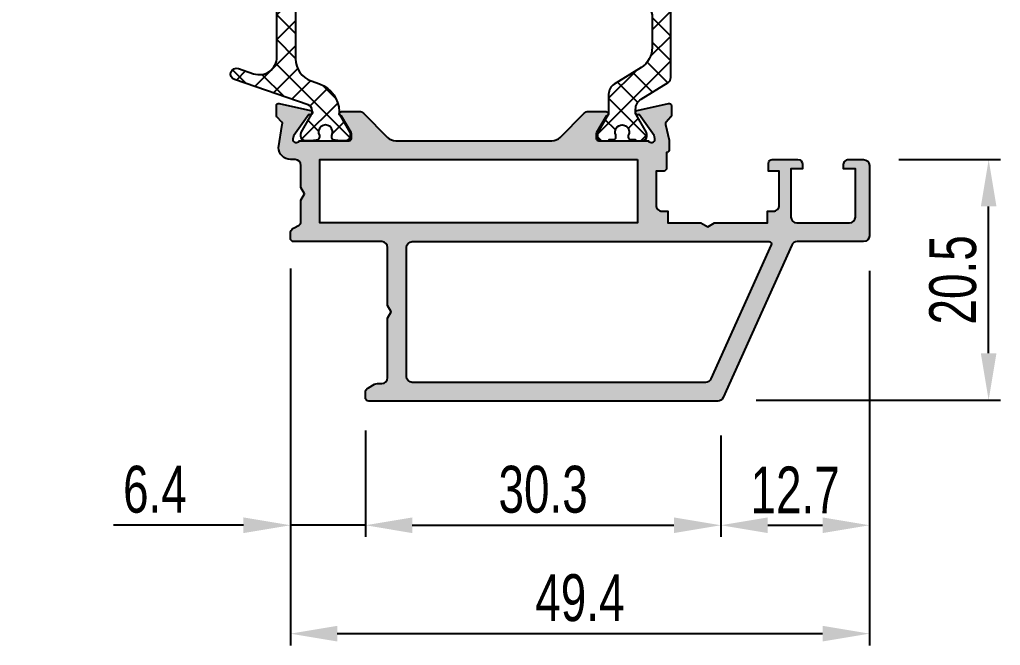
# Model space of a CAD drawing. Header units: millimetres. Extents: x -158 to 6343, y 4572 to 7765.
# Drawn here: x 3821.3 to 3904.9, y 5375.8 to 5429.1 of the extents above; entities that cross this region are included whole.
import ezdxf

# ---------------------------------------------------------------- set-up
doc = ezdxf.new("R2010")
doc.units = ezdxf.units.MM
doc.header["$LTSCALE"] = 0.2
for name, color, linetype in [('REYNAERS', 7, 'Continuous'), ('RI-DIMENSION', 7, 'Continuous'), ('RI-HATCH-P', 7, 'Continuous'), ('RI-HATCH-PI', 4, 'Continuous'), ('RI-PROFILE', 7, 'Continuous')]:
    doc.layers.add(name, color=color, linetype=linetype)
doc.styles.add('T7', font='arial.ttf', dxfattribs={"width": 0.7})
doc.dimstyles.new('SCHAAL1OP1', dxfattribs={"dimscale": 0, "dimtxt": 2, "dimasz": 2, "dimexe": 0.5, "dimexo": 1.5, "dimgap": 0.5, "dimtad": 1, "dimdec": 1, "dimzin": 9, "dimdsep": 46, "dimtxsty": 'T7', "dimcen": 2.5, "dimclrd": 256, "dimclre": 256, "dimclrt": 256, "dimadec": 1, "dimazin": 2, "dimtfac": 1, "dimtdec": 1, "dimtmove": 0, "dimatfit": 3, "dimfxl": 1, "dimtolj": 1, "dimtzin": 9, "dimlwd": -1, "dimlwe": -1, "dimarcsym": 0})

# ---------------------------------------------------------------- blocks, each defined once
blk = doc.blocks.new('0000771R')
at = {"layer": 'RI-HATCH-PI'}
h = blk.add_hatch(dxfattribs=at)
h.set_pattern_fill('_USER', color=256, scale=1.5, angle=225, style=0, double=1, pattern_type=0)
h.set_pattern_definition([(225, (2.744036055404095, 281.1072429139829), (1.060660171779821, -1.060660171779822), []), (315, (2.744036055404095, 281.1072429139829), (1.060660171779822, 1.060660171779821), [])])
h.paths.add_polyline_path([(1.221007501593119, 4.351312578950658), (0.5112406230107585, 4.098531661458063, 0.3368248546477067), (-1.143718747571548, 1.566327715533888), (-2.073205080756757, -0.04358983848365661, 0.2452268508268513), (-2.081092658846977, -0.2284747541745809, 0.507805111689222), (-1.700000000000024, -0.750000000000032), (-1.11803398875061, -0.750000000000032, 0.2333200248644097), (-0.9592928052197216, -0.6716603331050663, 0.802827962796095), (-0.5390143111993297, -0.263559428445145, -1.545789890869008), (0.5554928444002809, -0.2716168634736293, 0.7175781487879321), (0.959292805219035, -0.6716603331056099, 0.2333200248639914), (1.118033988748472, -0.7499999999998046), (1.699999999999086, -0.750000000000032, 0.5078051116872091), (2.081092658847667, -0.2284747541762764, 0.2452268508243426), (2.073205080756735, -0.04358983848722175), (1.15000000000069, 1.555448267189295), (1.149999999998265, 1.843049146672268, -0.3201025237032821), (1.487215922769642, 2.315808434476092), (7.762784077233298, 4.476659839139351, 1), (7.437215922776186, 5.422178414738508), (6.138352231690394, 4.974943779998323, -0.515033843275231), (4.150000000004631, 6.393221643397307), (4.150000000004631, 14.25000000000008, -0.4142135623731002), (4.65000000000464, 14.75000000000008), (7.60000000000461, 14.75000000000002, 1), (7.60000000000466, 15.74999999999985), (4.650000000004651, 15.75000000000008, -0.4142135623730728), (4.150000000004635, 16.25000000000014), (4.150000000004635, 24.1067783566024, -0.5150338432752145), (6.138352231690325, 25.52505622000141), (7.437215922776123, 25.07782158526129, 1), (7.762784077233252, 26.02334016086065), (1.487215922769651, 28.18419156552361, -0.3201025237032924), (1.149999999998268, 28.65695085332742), (1.150000000000694, 28.94455173281044), (2.073205080756723, 30.5435898384869, 0.2452268508244998), (2.081092658847698, 30.72847475417606, 0.5078051116872067), (1.699999999999011, 31.24999999999974), (1.118033988749288, 31.2499999999994, 0.2333200248627245), (0.959292805219238, 31.17166033310509, 0.8028279627947016), (0.5390143111993191, 30.76355942844485, -1.545789890868965), (-0.555492844400304, 30.77161686347333, 0.7175781487887124), (-0.9592928052193757, 31.17166033310529, 0.2333200248644995), (-1.118033988748792, 31.24999999999962), (-1.699999999999964, 31.24999999999974, 0.5078051116884421), (-2.081092658847359, 30.72847475417532, 0.2452268508257082), (-2.073205080756946, 30.54358983848604), (-1.143718747571551, 28.93367228446571, 0.3368248546476971), (0.5112406230107727, 26.40146833854164), (1.221007501589213, 26.14868742105045, -0.317203444420046), (2.549999999999724, 24.26460968040115), (2.550000000003358, 6.235390319600386, -0.3172034444201553)])
at = {"layer": 'RI-PROFILE'}
blk.add_lwpolyline([(7.762784077233228, 4.476659839139327, 1.000000000000064), (7.437215922776183, 5.422178414738507), (6.138352231690355, 4.974943779998309, -0.5150338432752222), (4.150000000004631, 6.393221643397307), (4.150000000004631, 14.25000000000008, -0.414213562373095), (4.650000000004631, 14.75000000000008), (7.600000000004606, 14.75000000000002, 0.9999999999999999), (7.600000000004634, 15.74999999999985), (4.650000000004631, 15.75000000000008, -0.4142135623730284), (4.150000000004635, 16.25000000000008), (4.150000000004635, 24.1067783566024, -0.5150338432752224), (6.138352231690359, 25.5250562200014), (7.437215922776073, 25.07782158526131, 1.000000000000072), (7.762784077233231, 26.02334016086066), (1.487215922769689, 28.1841915655236, -0.320102523701012), (1.149999999998268, 28.65695085332325), (1.150000000000016, 28.86416697507999, -0.1316524975874129), (1.190192378864676, 29.01416697507997), (2.073205080755994, 30.54358983848564, 0.1316524975874486), (2.099999999999905, 30.64358983848589), (2.099999999999905, 30.84999999999931, 0.4142135623723874), (1.699999999999985, 31.24999999999974), (1.118033988749939, 31.2499999999994, 0.04463227282279933), (1.082540846249966, 31.2468253968249, -0.0122868029539525), (0.7863281249995389, 31.20089361311633, 0.3768397148831335), (0.5249999999999879, 30.90339657769581), (0.5250000000000021, 30.79047375096527, -1.696140478029919), (-0.5249999999999524, 30.79047375096538), (-0.5250000000000092, 30.90339657769581, 0.3768397148830993), (-0.7863281250000433, 31.20089361311633, -0.01228680295395212), (-1.0825408462502, 31.24682539682524, 0.04463227282291191), (-1.118033988749918, 31.24999999999962), (-1.700000000000021, 31.24999999999974, 0.4142135623731054), (-2.100000000000026, 30.84999999999976), (-2.099999999999998, 30.64358983848594, 0.1316524975874124), (-2.073205080756882, 30.54358983848592), (-1.190192378865962, 29.01416697507997, -0.1316524975874498), (-1.150000000001928, 28.86416697507942), (-1.150000000001913, 28.75656551435244, 0.3172034444202084), (0.5112406230123234, 26.40146833854109), (1.221007501589607, 26.1486874210503, -0.3172034444200902), (2.549999999999724, 24.2646096804004), (2.550000000003358, 6.235390319600381, -0.3172034444201574), (1.2210075015931, 4.351312578950651), (0.5112406230123199, 4.098531661458619, 0.3172034444202195), (-1.150000000001917, 1.743434485647153), (-1.150000000001931, 1.635833024920284, -0.1316524975874378), (-1.190192378865966, 1.485833024919739), (-2.073205080757809, -0.04358983848547737, 0.1316524975874002), (-2.100000000000001, -0.1435898384862391), (-2.100000000000001, -0.3500000000000547, 0.414213562373095), (-1.700000000000024, -0.750000000000032), (-1.118033988749922, -0.750000000000032, 0.04463227282288599), (-1.08254084624992, -0.7468253968253045, -0.01228680295395267), (-0.7863281249996064, -0.7008936131165662, 0.3768397148831936), (-0.525000000000027, -0.4033965776961033), (-0.5250000000000128, -0.2904737509655639, -1.696140478029919), (0.5249999999999417, -0.2904737509656776), (0.5249999999999844, -0.4033965776961033, 0.3768397148830991), (0.7863281250000043, -0.700893613116623, -0.01228680295395267), (1.082540846250204, -0.746825396825475, 0.04463227282281151), (1.118033988749907, -0.7499999999998046), (1.699999999999982, -0.750000000000032, 0.4142135623723874), (2.099999999999902, -0.3499999999996), (2.099999999999916, -0.1435898384861822, 0.1316524975874577), (2.07320508075599, -0.04358983848593212), (1.190192378864687, 1.485833024919739, -0.1316524975874249), (1.150000000000013, 1.635833024919716), (1.149999999998265, 1.84304914667646, -0.3201025237009971), (1.487215922769686, 2.315808434476107)], format="xyb", close=True, dxfattribs=at)
blk = doc.blocks.new('0000868L')
at = {"layer": 'RI-HATCH-PI'}
h = blk.add_hatch(dxfattribs=at)
h.set_pattern_fill('_USER', color=256, scale=1.5, angle=45, style=0, double=1, pattern_type=0)
h.set_pattern_definition([(45, (-4.344103954132994, -122.7000117144919), (-1.060660171779821, 1.060660171779821), []), (135, (-4.344103954132994, -122.7000117144919), (-1.060660171779821, -1.060660171779821), [])])
edge = h.paths.add_edge_path()
edge.add_arc((-4.183202925604381, 12.75330212208412), 0.5000000000000022, 180, 269.9999999999957)
edge.add_line((-4.183202925604419, 12.25330212208412), (4.224997074396299, 12.25330212208355))
edge.add_arc((4.224997074396267, 11.75330212208355), 0.5, -90.00000000000318, 89.9999999999963, ccw=False)
edge.add_line((4.224997074396239, 11.25330212208355), (-4.183202925604476, 11.25330212208407))
edge.add_arc((-4.183202925604519, 10.75330212208407), 0.4999999999999928, 89.99999999999511, 180)
edge.add_line((-4.683202925604512, 10.75330212208407), (-4.683202925604398, 7.951241797368723))
edge.add_arc((-2.683202925604381, 7.95124179736878), 2.000000000000017, 180.0000000000016, 238.0000000000002)
edge.add_line((-3.743041454070791, 6.255145605055915), (-1.445083661371068, 4.819222208416718))
edge.add_arc((-1.975002925604276, 3.971174112260286), 1.000000000000004, 0, 58.000000000000114, ccw=False)
edge.add_line((-0.9750029256042723, 3.971174112260286), (-0.9750029256042652, 2.38583299143724))
edge.add_arc((-0.675002925604288, 2.38583299143724), 0.2999999999999772, 180, 209.9999999999946)
edge.add_line((-0.9348105467396124, 2.235832991437277), (-0.05179784484750627, 0.7064101280311945))
edge.add_arc((-0.2250029256043966, 0.6064101280312002), 0.1999999999999993, 0, 29.99999999999818, ccw=False)
edge.add_line((-0.02500292560439732, 0.6064101280312002), (-0.02500292560443285, 0.3999999665174414))
edge.add_arc((-0.4250029256044163, 0.3999999665174414), 0.3999999999999835, -90.00000000000631, 0, ccw=False)
edge.add_line((-0.4250029256044598, -3.348253585500061e-08), (-0.9250029256043604, -3.348249322243646e-08))
edge.add_arc((-0.9250029256044563, 0.0999999665175011), 0.0999999999999906, 180, 270.00000000005497, ccw=False)
edge.add_line((-1.025002925604447, 0.0999999665175011), (-1.400002925604454, 0.0999999665175153))
edge.add_arc((-1.400002925604426, 0.2999999665175324), 0.2000000000000171, 179.9999999999959, 269.99999999999187, ccw=False)
edge.add_line((-1.600002925604443, 0.2999999665175466), (-1.600002925604429, 0.4118062350557921))
edge.add_arc((-1.400002925604336, 0.4118062350558063), 0.2000000000000921, 154.9921667653128, 180.0000000000041, ccw=False)
edge.add_arc((-2.125002925604403, 0.7499999665176063), 0.6000000000000046, 334.9921667653111, 449.9999999999952)
edge.add_arc((-2.125002925604389, 0.749999966517592), 0.6000000000000184, 89.99999999999656, 205.0078332346824)
edge.add_arc((-2.850002925604458, 0.4118062350559057), 0.2000000000000319, 0, 25.007833234677207, ccw=False)
edge.add_line((-2.650002925604426, 0.4118062350559057), (-2.65000292560444, 0.2999999665176318))
edge.add_arc((-2.850002925604436, 0.2999999665176318), 0.1999999999999957, -90.00000000000608, 0, ccw=False)
edge.add_line((-2.850002925604457, 0.0999999665176432), (-3.225002925604457, 0.09999996651770005))
edge.add_arc((-3.325002925604466, 0.09999996651770005), 0.1000000000000085, -90, 0, ccw=False)
edge.add_line((-3.325002925604466, -3.348230848132516e-08), (-3.825002925604466, -3.348229427047045e-08))
edge.add_arc((-3.825002925604387, 0.3999999665177398), 0.4000000000000341, 179.9999999999959, 269.9999999999888, ccw=False)
edge.add_line((-4.225002925604421, 0.3999999665177683), (-4.225002925604414, 0.6064101280315413))
edge.add_arc((-4.025002925604463, 0.6064101280315128), 0.1999999999999509, 149.9999999999848, 179.9999999999918, ccw=False)
edge.add_line((-4.198208006361284, 0.7064101280315356), (-3.315195304468958, 2.235832991437022))
edge.add_arc((-3.57500292560423, 2.385832991437056), 0.2999999999999681, 329.9999999999887, 360)
edge.add_line((-3.275002925604262, 2.385832991437056), (-3.275002925604234, 2.696263293918889))
edge.add_arc((-4.275002925604221, 2.696263293918875), 0.9999999999999871, 8.142219984546708e-13, 58.00000000000028)
edge.add_line((-3.745083661371027, 3.544311390075293), (-6.048162557721, 4.983434807433596))
edge.add_arc((-5.783202925604381, 5.40745885551182), 0.5000000000000118, 180, 237.999999999999, ccw=False)
edge.add_line((-6.283202925604392, 5.40745885551182), (-6.283202925604407, 26.59235736146469))
edge.add_arc((-5.783202925604423, 26.59235736146469), 0.4999999999999836, 121.9999999999992, 180, ccw=False)
edge.add_line((-6.048162557721007, 27.01638140954289), (-3.745083661371034, 28.45550482690113))
edge.add_arc((-4.275002925604255, 29.30355292305758), 1.000000000000021, 302.0000000000001, 360)
edge.add_line((-3.275002925604234, 29.30355292305758), (-3.275002925604262, 29.61398322553943))
edge.add_arc((-3.575002925604231, 29.61398322553943), 0.2999999999999683, 0, 30.00000000001125)
edge.add_line((-3.315195304468958, 29.76398322553946), (-3.625002925604313, 30.30058576591769))
edge.add_line((-3.625002925604313, 30.30058576591769), (-4.198208006361284, 31.29340608894496))
edge.add_arc((-4.025002925604404, 31.39340608894496), 0.1999999999999968, 179.9999999999918, 209.9999999999996, ccw=False)
edge.add_line((-4.2250029256044, 31.39340608894499), (-4.225002925604421, 31.59981625045874))
edge.add_arc((-3.82500292560443, 31.59981625045872), 0.3999999999999915, 90.00000000000512, 179.9999999999959, ccw=False)
edge.add_line((-3.825002925604466, 31.99981625045872), (-3.325002925604466, 31.99981625045878))
edge.add_arc((-3.325002925604448, 31.89981625045878), 0.09999999999998366, 1.63140612130519e-11, 90.00000000001017, ccw=False)
edge.add_line((-3.225002925604464, 31.89981625045881), (-2.850002925604457, 31.89981625045881))
edge.add_arc((-2.850002925604436, 31.69981625045882), 0.1999999999999957, 0, 90.00000000000608, ccw=False)
edge.add_line((-2.65000292560444, 31.69981625045882), (-2.650002925604426, 31.58800998192056))
edge.add_arc((-2.850002925604429, 31.58800998192059), 0.2000000000000033, 334.99216676531483, 359.99999999999187, ccw=False)
edge.add_arc((-2.125002925604392, 31.24981625045889), 0.6000000000000208, 154.9921667653178, 270.0000000000041)
edge.add_arc((-2.125002925604414, 31.24981625045886), 0.6000000000000069, 270.0000000000063, 385.0078332346915)
edge.add_arc((-1.400002925604408, 31.58800998192065), 0.200000000000021, 179.9999999999918, 205.007833234683, ccw=False)
edge.add_line((-1.600002925604429, 31.58800998192068), (-1.600002925604443, 31.69981625045894))
edge.add_arc((-1.400002925604447, 31.69981625045894), 0.1999999999999957, 90.00000000000199, 180, ccw=False)
edge.add_line((-1.400002925604454, 31.89981625045893), (-1.025002925604447, 31.89981625045898))
edge.add_arc((-0.9250029256044989, 31.89981625045895), 0.09999999999994813, 89.99999999992059, 179.9999999999837, ccw=False)
edge.add_line((-0.9250029256043604, 31.99981625045889), (-0.4250029256044598, 31.99981625045901))
edge.add_arc((-0.4250029256044137, 31.59981625045903), 0.3999999999999879, 0, 90.00000000000671, ccw=False)
edge.add_line((-0.02500292560442574, 31.59981625045903), (-0.02500292560439732, 31.39340608894527))
edge.add_arc((-0.2250029256044517, 31.39340608894527), 0.2000000000000544, -29.999999999997897, 0, ccw=False)
edge.add_line((-0.05179784484750982, 31.29340608894525), (-0.9348105467396053, 29.76398322553918))
edge.add_arc((-0.6750029256042587, 29.6139832255392), 0.3000000000000065, 150.0000000000052, 180)
edge.add_line((-0.9750029256042652, 29.6139832255392), (-0.9750029256042865, 28.0286421047161))
edge.add_arc((-1.975002925604199, 28.02864210471616), 0.9999999999999125, 301.99999999999693, 359.99999999999676, ccw=False)
edge.add_line((-1.445083661371079, 27.18059400855977), (-3.743041454070763, 25.74467061192054))
edge.add_arc((-2.683202925604365, 24.04857441960765), 2.000000000000026, 121.9999999999991, 180)
edge.add_line((-4.683202925604391, 24.04857441960765), (-4.683202925604398, 21.249362693398))
edge.add_arc((-4.183202925604398, 21.249362693398), 0.5000000000000003, 180, 269.9999999999967)
edge.add_line((-4.183202925604427, 20.749362693398), (4.224997074396295, 20.74936269339749))
edge.add_arc((4.224997074396267, 20.24936269339749), 0.5, -90.0000000000037, 89.99999999999682, ccw=False)
edge.add_line((4.224997074396235, 19.74936269339749), (-4.183202925604476, 19.749362693398))
edge.add_arc((-4.183202925604514, 19.249362693398), 0.4999999999999977, 89.99999999999568, 180)
edge.add_line((-4.683202925604512, 19.249362693398), (-4.683202925604384, 12.75330212208412))
at = {"layer": 'RI-PROFILE'}
blk.add_lwpolyline([(-4.683202925604384, 12.75330212208412, 0.4142135623730716), (-4.183202925604419, 12.25330212208412), (4.224997074396299, 12.25330212208355, -0.9999999999999963), (4.224997074396239, 11.25330212208355), (-4.183202925604476, 11.25330212208407, 0.4142135623731243), (-4.683202925604512, 10.75330212208407), (-4.683202925604398, 7.951241797368723, 0.2586175843558832), (-3.743041454070791, 6.255145605055915), (-1.445083661371068, 4.819222208416718, -0.2586175843558911), (-0.9750029256042723, 3.971174112260286), (-0.9750029256042652, 2.38583299143724, 0.1316524975873713), (-0.9348105467396124, 2.235832991437277), (-0.05179784484750627, 0.7064101280311945, -0.1316524975873879), (-0.02500292560439732, 0.6064101280312002), (-0.02500292560443285, 0.3999999665174414, -0.4142135623731221), (-0.4250029256044598, -3.348253585500061e-08), (-0.9250029256043604, -3.348249322243646e-08, -0.4142135623733874), (-1.025002925604447, 0.0999999665175011), (-1.400002925604454, 0.0999999665175153, -0.4142135623730742), (-1.600002925604443, 0.2999999665175466), (-1.600002925604429, 0.4118062350557921, -0.109552400694139), (-1.581252925604417, 0.4963546679212811, 0.5486632536580998), (-2.125002925604353, 1.349999966517615, 0.5486632536581095), (-2.668752925604416, 0.4963546679213238, -0.1095524006940769), (-2.650002925604426, 0.4118062350559057), (-2.65000292560444, 0.2999999665176318, -0.4142135623731159), (-2.850002925604457, 0.0999999665176432), (-3.225002925604457, 0.09999996651770005, -0.414213562373095), (-3.325002925604466, -3.348230848132516e-08), (-3.825002925604466, -3.348229427047045e-08, -0.4142135623730586), (-4.225002925604421, 0.3999999665177683), (-4.225002925604414, 0.6064101280315413, -0.1316524975874282), (-4.198208006361284, 0.7064101280315356), (-3.315195304468958, 2.235832991437022, 0.1316524975874454), (-3.275002925604262, 2.385832991437056), (-3.275002925604234, 2.696263293918889, 0.2586175843558879), (-3.745083661371027, 3.544311390075293), (-6.048162557721, 4.983434807433596, -0.2586175843558874), (-6.283202925604392, 5.40745885551182), (-6.283202925604407, 26.59235736146469, -0.2586175843558911), (-6.048162557721007, 27.01638140954289), (-3.745083661371034, 28.45550482690113, 0.2586175843558903), (-3.275002925604234, 29.30355292305758), (-3.275002925604262, 29.61398322553943, 0.1316524975874453), (-3.315195304468958, 29.76398322553946), (-3.625002925604313, 30.30058576591769), (-4.198208006361284, 31.29340608894496, -0.1316524975874282), (-4.2250029256044, 31.39340608894499), (-4.225002925604421, 31.59981625045874, -0.4142135623730586), (-3.825002925604466, 31.99981625045872), (-3.325002925604466, 31.99981625045878, -0.414213562373095), (-3.225002925604464, 31.89981625045881), (-2.850002925604457, 31.89981625045881, -0.4142135623731159), (-2.65000292560444, 31.69981625045882), (-2.650002925604426, 31.58800998192056, -0.1095524006940769), (-2.668752925604423, 31.50346154905516, 0.548663253658111), (-2.125002925604349, 30.64981625045887, 0.5486632536580986), (-1.581252925604431, 31.50346154905522, -0.109552400694139), (-1.600002925604429, 31.58800998192068), (-1.600002925604443, 31.69981625045894, -0.4142135623730742), (-1.400002925604454, 31.89981625045893), (-1.025002925604447, 31.89981625045898, -0.4142135623733874), (-0.9250029256043604, 31.99981625045889), (-0.4250029256044598, 31.99981625045901, -0.4142135623731211), (-0.02500292560442574, 31.59981625045903), (-0.02500292560439732, 31.39340608894527, -0.131652497587388), (-0.05179784484750982, 31.29340608894525), (-0.9348105467396053, 29.76398322553918, 0.1316524975873717), (-0.9750029256042652, 29.6139832255392), (-0.9750029256042865, 28.0286421047161, -0.258617584355891), (-1.445083661371079, 27.18059400855977), (-3.743041454070763, 25.74467061192054, 0.2586175843558948), (-4.683202925604391, 24.04857441960765), (-4.683202925604398, 21.249362693398, 0.414213562373078), (-4.183202925604427, 20.749362693398), (4.224997074396295, 20.74936269339749, -1.000000000000004), (4.224997074396235, 19.74936269339749), (-4.183202925604476, 19.749362693398, 0.4142135623731186), (-4.683202925604512, 19.249362693398)], format="xyb", close=True, dxfattribs=at)
blk = doc.blocks.new('4E30192')
at = {"layer": 'RI-PROFILE'}
for points in [[(19.70285842291727, 22.39887242188734, 0.4142135623884122), (19.90285862864025, 22.19887264619733), (24.14305101680097, 22.19887720486468, 0.7673269879569603), (24.70285847666841, 22.34887780670242), (24.6560356740882, 22.59669627562657, 0.08089726197230464), (24.62759782656744, 22.65436252582372), (23.35334878886792, 24.44079379096643, -1.238133787162132), (23.19027483619342, 24.79621324665304), (25.86956440543676, 25.39019744382772, -0.4796563285019602), (26.11285232822397, 25.19493824240367), (26.11285232822397, 24.37060828851104, -0.1852564081994191), (26.06152405311227, 24.23682967206405), (25.65045953502417, 23.78000276977041, 0.263192598821038), (25.60787030872038, 23.58774981237825), (25.90315334267402, 22.26576835872679), (25.90315471367271, 21.39887283300814, -0.414213944700976), (25.70315463952815, 21.19887264608328), (25.70285971305006, 21.1988726461922), (25.70285863795911, 19.89884003994534, -0.4142135623739829), (25.40285863795893, 19.59884003994607), (24.80285960402747, 19.59884003994584), (24.8028596040202, 16.69885925845943, 0.4142135623731072), (25.30285960401929, 16.19885925845806), (25.80285960402657, 16.1988592584567), (25.80285960402747, 15.19885925845283), (28.6248593959443, 15.19885925845238), (29.20285863799367, 14.86515124046359), (29.78085788003941, 15.19885925845078), (34.30285863799494, 15.19885925844781), (34.30285863799585, 16.19885925844781), (34.80285863798949, 16.19885925844645, 0.4142135623771215), (35.3028586379904, 16.69885925845213), (35.30285863795766, 19.5988592585459), (34.40285863795711, 19.5988592585459), (34.40285863794892, 20.29885925854186, -0.4142135623759781), (34.7028586379482, 20.59885925854613), (36.90285863795984, 20.59885925854499, -0.4142135623667684), (37.30285863795129, 20.19885925854422), (37.30285863795947, 19.79885925854436), (36.30285863795584, 19.79885925854527), (36.30285863795766, 15.69885925854581, 0.414213562373095), (36.80285863795766, 15.19885925854604), (41.30285863795311, 15.19885925854877, 0.4142135623725622), (41.8028586379522, 15.69885925854877), (41.80285863795038, 19.79885925854572), (40.80285863795766, 19.79885925854117), (40.80285863795129, 20.19885925854445, -0.4142135623804206), (41.20285863795729, 20.59885925854204), (42.5028586379502, 20.59885925854613, -0.4142135623694988), (43.0028586379502, 20.09885925854318), (43.00285863795202, 14.09885987466285, -0.4142135623732282), (42.50285863795202, 13.59885987466263), (36.82737076472935, 13.5988598746624, 0.2950712656432876), (36.37145655236586, 13.3041456047188), (30.51366458899324, 0.2947142699438707, -0.2950712656432876), (30.05775037662974, 4.618527782440651e-14), (0.3000000000000398, 4.618527782440651e-14, -0.4142135623739829), (-1.4210854715202e-13, 0.3000000000002281), (-1.4210854715202e-13, 0.7057983255004281, -0.2734262066334893), (0.258890282174292, 1.143823557616361), (0.7896001864599782, 1.435951284257772, -0.1264643973341126), (1.030709904285544, 1.497926052142066), (1.40114689018705, 1.497926052142066, 0.414213562373095), (1.90114689018705, 1.997926052142066), (1.90114689018705, 7.066499580078972), (2.201368003549618, 7.59942993733107), (1.90114689018705, 8.144843137813314), (1.90114689018705, 13.09792605214243, 0.4142135623732282), (1.40114689018705, 13.59792605214266), (-6.09885310981204, 13.59792605214266, -0.4142135623728731), (-6.398853109813132, 13.89792605214329), (-6.398853109813132, 14.30372437764486, -0.2734262066336211), (-6.139962827638698, 14.74174960975897), (-5.650726628217086, 15.01104825591942, 0.2734262066326164), (-5.497141362047984, 15.27090436677218), (-5.497141362048893, 17.14429229682246), (-5.194725780341429, 17.68111811227782), (-5.497141362048893, 18.23051801439333), (-5.497141362047969, 20.09887264619401, 0.4142135623728286), (-5.997141362047969, 20.59887264619379), (-6.3981484209054, 20.61302281633521, -0.4142138772650402), (-7.3981484209054, 21.61302389144389), (-7.086916287437944, 23.58775465966305, 0.2631925988210381), (-7.129505513741734, 23.78000761705521), (-7.54057003183074, 24.23683451934908, -0.1852564082019929), (-7.591898306940621, 24.37061313579675), (-7.591898306940621, 25.19494308968938, -0.4796563285016106), (-7.348610384153417, 25.3902022911132), (-4.66932081491008, 24.79621809393671, -1.23813378716475), (-4.832394767585484, 24.44079863824964), (-6.106643805285913, 22.65436737310852, 0.0808972619724808), (-6.135081652807585, 22.59670112291137), (-6.197141415814386, 22.34887780670242, 0.7673269879570005), (-5.637333955945124, 22.19887720486468), (-1.397141567784402, 22.19887264619711, 0.4142135623890781), (-1.19714136206143, 22.39887242188734), (-1.197140914375396, 22.81528259268775, 0.1316524975738563), (-1.223935726107939, 22.91528262149705), (-2.022750204297282, 24.29887331879768, -0.9999976386635038), (-2.022750718789339, 24.69887331879663), (-0.5227499892754537, 24.69887331879777, -0.1989123673795195), (-0.1691965986821202, 24.55242670939042), (1.891464245702849, 22.49176586500566, 0.198912367379658), (2.598571026889516, 22.19887264619233), (15.90714603396631, 22.19887264619233, 0.1989123673796998), (16.61425281515298, 22.49176586500589), (18.67491365953796, 24.55242670939088, -0.1989123673795195), (19.0284670501313, 24.69887331879822), (20.5284670501313, 24.69887331879754, -0.9999999999999999), (20.5284670501313, 24.29887331879791), (19.72965278696378, 22.91528262149727, 0.1316524975738177), (19.70285797523124, 22.81528259268798)], [(4.002858637948378, 13.59885987466241), (34.4400482126683, 13.5988598746624, -0.544316558522668), (34.62241389761388, 13.31674558263993), (29.4793848514399, 1.894714269944007, -0.295071265643392), (29.02347063907641, 1.599999999999955), (4.002858637948378, 1.599999999999955, -0.414213562373095), (3.502858637948378, 2.099999999999955), (3.502858637948378, 13.09885987466241, -0.414213562373095)]]:
    blk.add_lwpolyline(points, format="xyb", close=True, dxfattribs=at)
blk.add_lwpolyline([(23.20284114632418, 20.59887264619242), (23.20284114632418, 15.19885987466232), (-3.897141362055805, 15.19885987466232), (-3.897141362052153, 20.59887264619242)], close=True, dxfattribs=at)
blk = doc.blocks.new('4030192B')
at = {"xscale": -1, "rotation": 359.9999996101287}
for name, p in [('0000771R', (-3.397141143298278, 22.9488717054745)), ('0000868L', (19.77785516997362, 22.1988723326763))]:
    blk.add_blockref(name, p, dxfattribs=at)
blk.add_blockref('4E30192', (9.947598300641403e-14, 0))
blk = doc.blocks.new('4030192')
at = {"layer": 'RI-HATCH-P'}
h = blk.add_hatch(color=256, dxfattribs=at)
h.dxf.hatch_style = 1
h.paths.add_polyline_path([(-5.897141362049297, 84.29885925854616), (-5.897141362049297, 55.79885925854627), (22.9028586379502, 55.79885925854622), (22.90285863795066, 84.2988592585461)], flags=16)
edge = h.paths.add_edge_path()
edge.add_arc((19.02852928479371, 52.19885925854925), 0.5000000000059026, 225.0000000003259, 270.0000000003322)
edge.add_line((19.0285292847966, 51.69885925854335), (20.55323405080253, 51.69885925854392))
edge.add_arc((20.55323405080253, 51.89885925854396), 0.2000000000000455, 270, 450)
edge.add_line((20.55323405080253, 52.09885925854401), (19.72965355718168, 53.52534251761791))
edge.add_arc((19.90285863793839, 53.62534251761765), 0.1999999999997172, 179.9999999999166, 209.9999999999579, ccw=False)
edge.add_line((19.70285863793868, 53.62534251761794), (19.70285863793868, 53.99885925854393))
edge.add_arc((19.90285863793864, 53.99885925854402), 0.1999999999999602, 90.00000000000807, 180.0000000000244, ccw=False)
edge.add_line((19.90285863793861, 54.19885925854398), (24.14305101680543, 54.19885925854904))
edge.add_arc((24.40285863793842, 54.04885925854418), 0.3000000000004036, -17.00000000000432, 149.999999998973, ccw=False)
edge.add_line((24.68975006472772, 53.96114774712721), (24.64106097256058, 53.80189290252288))
edge.add_arc((24.44980002136867, 53.86036724346738), 0.1999999999993168, 323.99999999994617, 342.9999999999544, ccw=False)
edge.add_line((24.611603420243, 53.74281019300913), (23.32199281409953, 51.9678134702681))
edge.add_arc((23.21832595982676, 51.79677785021767), 0.2000000000021208, 58.77941610195995, 257.5000000000367)
edge.add_line((23.1750380370388, 51.60151864879158), (25.85432760628214, 51.00753445161537))
edge.add_arc((25.89761552906995, 51.20279365303962), 0.2000000000002983, 257.4999999999628, 359.9999999999592)
edge.add_line((26.09761552907025, 51.20279365303948), (26.09761552906991, 52.02712360693205))
edge.add_arc((25.89761552907035, 52.02712360693189), 0.1999999999995623, 4.681776491124542e-11, 41.98168974380103)
edge.add_line((26.04628725395855, 52.16090222337932), (25.63522273587, 52.61772912567359))
edge.add_arc((25.78389446075954, 52.75150774212124), 0.2000000000006953, 163.0000000000559, 221.9816897435904, ccw=False)
edge.add_line((25.59263350956621, 52.8099820830658), (25.90285863793804, 54.04885925854622))
edge.add_arc((26.20285863793771, 54.04885925854632), 0.2999999999996703, 29.999999999734428, 180.000000000019, ccw=False)
edge.add_line((26.46266625907344, 54.19885925854494), (29.00285863795023, 54.19885925854585))
edge.add_arc((29.00285863795006, 54.69885925854591), 0.5000000000000568, 270.0000000000196, 359.9999999999935)
edge.add_line((29.50285863795011, 54.69885925854585), (29.50285863795011, 56.19056888168059))
edge.add_arc((29.00285863795011, 56.19056888168057), 0.5, 2.442665995363981e-12, 60.00000000001522)
edge.add_line((29.25285863795, 56.62358158357286), (28.30285863795007, 57.17206433930262))
edge.add_arc((28.20285863795013, 56.99885925854566), 0.2000000000000356, 60.00000000002657, 179.9999999999898)
edge.add_line((28.00285863795011, 56.99885925854569), (28.00285863795011, 56.09885925854628))
edge.add_arc((27.50285863795011, 56.09885925854628), 0.5, -90, 0, ccw=False)
edge.add_line((27.50285863795011, 55.59885925854628), (25.00285863795011, 55.59885925854628))
edge.add_arc((25.00285863795011, 56.09885925854628), 0.5, 180, 270, ccw=False)
edge.add_line((24.50285863795011, 56.09885925854628), (24.50286708575049, 59.52343344751655))
edge.add_line((24.50286708575049, 59.52343344751655), (24.19951235231451, 60.0488592585444))
edge.add_line((24.19951235231451, 60.0488592585444), (24.50286339411127, 60.57427867546507))
edge.add_line((24.50286339411127, 60.57427867546507), (24.50343520257854, 63.59942619575686))
edge.add_arc((25.00343519364651, 63.59933168657126), 0.4999999999999524, 89.98917004501521, 179.9891700450152, ccw=False)
edge.add_line((25.00352970283211, 64.09933167763923), (27.50285863795057, 64.09885925854628))
edge.add_arc((27.50285863795057, 63.59885925854628), 0.5, 0, 90, ccw=False)
edge.add_line((28.00285863795057, 63.59885925854628), (28.00285863795068, 62.29885925854633))
edge.add_arc((28.20285863795058, 62.29885925854634), 0.1999999999999034, 180.000000000002, 299.9999999999937)
edge.add_line((28.30285863795052, 62.12565417778951), (29.25285863795057, 62.67413693351922))
edge.add_arc((29.00285863795057, 63.10714963541145), 0.5000000000000041, 299.9999999999997, 360.0000000000114)
edge.add_line((29.50285863795057, 63.10714963541155), (29.50285863795057, 66.6905688816811))
edge.add_arc((29.00285863795051, 66.69056888168095), 0.5000000000000568, 1.791288396600049e-11, 59.99999999999626)
edge.add_line((29.25285863795057, 67.1235815835732), (28.30285863794995, 67.67206433930342))
edge.add_arc((28.20285863794982, 67.49885925854747), 0.1999999999992551, 59.99999999983167, 180.0000000002483)
edge.add_line((28.00285863795057, 67.4988592585466), (28.00285863795057, 66.39885925854647))
edge.add_arc((27.50285863795045, 66.39885925854635), 0.5000000000001137, -89.99999999998698, 1.3017142919125035e-11, ccw=False)
edge.add_line((27.50285863795057, 65.89885925854624), (25.00285863795057, 65.89885925854624))
edge.add_arc((25.00285863795057, 66.39885925854624), 0.5, 180, 270, ccw=False)
edge.add_line((24.50285863795057, 66.39885925854624), (24.50285863795057, 74.37924401627488))
edge.add_line((24.50285863795057, 74.37924401627488), (24.20285863795038, 74.89885925854601))
edge.add_line((24.20285863795038, 74.89885925854601), (24.50285863794966, 75.41847450081526))
edge.add_line((24.50285863794966, 75.41847450081526), (24.50285863795057, 84.09885925854583))
edge.add_line((24.50285863795057, 84.09885925854583), (28.00285863795057, 84.09885925854583))
edge.add_line((28.00285863795057, 84.09885925854583), (28.00285863795057, 81.8851947158757))
edge.add_line((28.00285863795057, 81.8851947158757), (28.6728387224523, 81.70567409328869))
edge.add_arc((28.72460253147301, 81.8988592585442), 0.1999999999978326, 254.9999999997717, 299.9999999998025)
edge.add_line((28.82460253147133, 81.72565417778885), (29.25285863795057, 81.97290795614681))
edge.add_arc((29.00285863795051, 82.40592065803907), 0.5000000000000572, 300.0000000000037, 359.9999999999756)
edge.add_line((29.50285863795057, 82.40592065803885), (29.50285863795057, 85.39885925854601))
edge.add_arc((29.00285863795057, 85.39885925854601), 0.5, 0, 90)
edge.add_line((29.00285863795057, 85.89885925854601), (-28.99714136204875, 85.89885925854607))
edge.add_arc((-28.99714136204875, 85.39885925854607), 0.5, 90, 180)
edge.add_line((-29.49714136204875, 85.39885925854607), (-29.49714136204875, 82.39885925853879))
edge.add_arc((-28.99714136204921, 82.39885925854016), 0.4999999999995453, 180.0000000001563, 270.0000000002084)
edge.add_line((-28.99714136204739, 81.89885925854061), (-27.69714136205448, 81.89885925854698))
edge.add_arc((-27.69714136205539, 82.29885925854775), 0.4000000000007731, 270.0000000001303, 360.0000000001629)
edge.add_line((-27.29714136205462, 82.29885925854889), (-27.29714136205621, 82.69885925854807))
edge.add_line((-27.29714136205621, 82.69885925854807), (-28.29714136204939, 82.69885925854125))
edge.add_line((-28.29714136204939, 82.69885925854125), (-28.29714136204802, 84.69885925855625))
edge.add_line((-28.29714136204802, 84.69885925855625), (-22.79714136204893, 84.69885925854648))
edge.add_line((-22.79714136204893, 84.69885925854648), (-22.79714136205621, 82.6988592585558))
edge.add_line((-22.79714136205621, 82.6988592585558), (-23.79714136205621, 82.69885925855398))
edge.add_line((-23.79714136205621, 82.69885925855398), (-23.79714136205575, 82.29885925855434))
edge.add_arc((-23.39714136205598, 82.29885925855443), 0.3999999999997783, 180.0000000000122, 270.0000000001262)
edge.add_line((-23.39714136205509, 81.89885925855465), (-21.3971413620543, 81.89885925855744))
edge.add_arc((-21.39714136205518, 82.39885925855752), 0.5000000000000853, 270.000000000101, 360.0000000001401)
edge.add_line((-20.89714136205509, 82.39885925855874), (-20.89714136205566, 82.69885925855898))
edge.add_line((-20.89714136205566, 82.69885925855898), (-21.79714136205621, 82.69885925855762))
edge.add_line((-21.79714136205621, 82.69885925855762), (-21.79714136205791, 84.19885925854625))
edge.add_line((-21.79714136205791, 84.19885925854625), (-8.949504545869672, 83.89774372818495))
edge.add_arc((-8.984651143892222, 82.3981555458334), 1.500000000000323, 10.222145539948201, 88.65737597351239, ccw=False)
edge.add_arc((-7.705285928224697, 82.62886021622788), 0.1999999999996066, -89.99999999997561, 10.222145540061376, ccw=False)
edge.add_line((-7.705285928224612, 82.42886021622827), (-9.497141369059136, 82.42886021622816))
edge.add_line((-9.497141369059136, 82.42886021622816), (-9.497141369075393, 82.1288602162307))
edge.add_arc((-8.997141369067037, 82.12886021623679), 0.500000000008356, 180.000000000697, 270.0000000009575)
edge.add_line((-8.997141369058681, 81.62886021622843), (-7.497141362048637, 81.62886021622764))
edge.add_line((-7.497141362048637, 81.62886021622764), (-7.497141362050115, 77.748863299728))
edge.add_line((-7.497141362050115, 77.748863299728), (-11.19714243969963, 77.7488583155971))
edge.add_arc((-11.1971413620501, 76.94885831559783), 0.7999999999999982, 90.00007718096224, 179.9999999999919)
edge.add_line((-11.99714136205012, 76.94885831559795), (-11.99714136205012, 73.79885925854036))
edge.add_arc((-11.49714136205012, 73.79885925854082), 0.5, 180.0000000000521, 270)
edge.add_line((-11.49714136205012, 73.29885925854082), (-10.99714136205012, 73.29885925854082))
edge.add_arc((-10.99714136205012, 73.79885925854082), 0.5, 270, 359.9999999999479)
edge.add_line((-10.49714136205012, 73.79885925854036), (-10.49714136205012, 75.74885925854018))
edge.add_line((-10.49714136205012, 75.74885925854018), (-7.497141362050115, 75.74885925854018))
edge.add_line((-7.497141362050115, 75.74885925854018), (-7.497141362048751, 66.31847450081013))
edge.add_line((-7.497141362048751, 66.31847450081013), (-7.197141362049479, 65.79885925854082))
edge.add_line((-7.197141362049479, 65.79885925854082), (-7.497141362048751, 65.27924401627128))
edge.add_line((-7.497141362048751, 65.27924401627128), (-7.497141362050115, 55.74886329972732))
edge.add_line((-7.497141362050115, 55.74886329972732), (-10.49714136204921, 55.74886329972732))
edge.add_line((-10.49714136204921, 55.74886329972732), (-10.49714136205012, 57.79885925854082))
edge.add_arc((-10.99714136205012, 57.79885925854082), 0.5, 0, 90)
edge.add_line((-10.99714136205012, 58.29885925854082), (-11.49714136205012, 58.29885925854082))
edge.add_arc((-11.49714136205012, 57.79885925854082), 0.5, 90, 180)
edge.add_line((-11.99714136205012, 57.79885925854082), (-11.99714136204989, 54.99887376416474))
edge.add_arc((-11.19714136204973, 54.99887376416466), 0.8000000000001535, 179.9999999999939, 270.000000000002)
edge.add_line((-11.19714136204971, 54.1988737641645), (-7.981653749195857, 54.198859258545))
edge.add_arc((-7.72184612805971, 54.04885925854628), 0.3000000000000662, 9.492850949754938e-12, 150.0000000002897, ccw=False)
edge.add_line((-7.421846128059656, 54.04885925854633), (-7.111620999688853, 52.80998208306632))
edge.add_arc((-7.302881950881613, 52.75150774212167), 0.2000000000001758, -41.981689743473, 17.000000000015007, ccw=False)
edge.add_line((-7.154210225992188, 52.61772912567467), (-7.565274744080625, 52.16090222338029))
edge.add_arc((-7.416603019192593, 52.02712360693292), 0.1999999999993902, 138.0183102561799, 179.9999999999389)
edge.add_line((-7.616603019191984, 52.02712360693313), (-7.616603019191871, 51.20279365304056))
edge.add_arc((-7.416603019192138, 51.20279365304058), 0.1999999999997328, 180.0000000000061, 282.5000000000729)
edge.add_line((-7.373315096404326, 51.00753445161691), (-4.69402552716133, 51.60151864879266))
edge.add_arc((-4.737313449949738, 51.7967778502184), 0.2000000000018773, 282.500000000112, 486.7933136068267)
edge.add_line((-4.857099479835938, 51.95693810447911), (-6.131348517535798, 53.74336936962091))
edge.add_arc((-5.968525413865137, 53.8595099607628), 0.1999999999993375, 196.999999999982, 215.5000000000314, ccw=False)
edge.add_line((-6.15978636505713, 53.80103561981851), (-6.208737554849222, 53.96114774712869))
edge.add_arc((-5.921846128064075, 54.04885925854327), 0.2999999999957438, 30.000000000764317, 196.9999999998, ccw=False)
edge.add_line((-5.662038506934437, 54.1988592585446), (-1.397141362062257, 54.19885925854472))
edge.add_arc((-1.397141362061646, 53.9988592585446), 0.2000000000001165, -7.742073648842052e-11, 90.00000000017508, ccw=False)
edge.add_line((-1.197141362061529, 53.99885925854433), (-1.197141362061529, 53.62534251761868))
edge.add_arc((-1.397141362061689, 53.62534251761864), 0.2000000000001592, -29.999999999988688, 1.0174971976084635e-11, ccw=False)
edge.add_line((-1.223936281304645, 53.5253425176186), (-2.047516774925498, 52.09885925854469))
edge.add_arc((-2.047516774925498, 51.89885925854465), 0.2000000000000455, 90, 270)
edge.add_line((-2.047516774925498, 51.6988592585446), (-0.522812008917299, 51.69885925854454))
edge.add_arc((-0.5228120089143857, 52.19885925855042), 0.5000000000058762, 269.9999999996662, 314.9999999996747)
edge.add_line((-0.1692586183189633, 51.84530586795098), (1.691401553461219, 53.705966039731))
edge.add_arc((2.398508334647005, 52.99885925854473), 0.9999999999992645, 89.99999999997561, 134.9999999999804, ccw=False)
edge.add_line((2.398508334647431, 53.99885925854399), (16.10720894123187, 53.99885925854274))
edge.add_arc((16.10720894123259, 52.99885925854359), 0.9999999999991473, 45.000000000035584, 90.0000000000407, ccw=False)
edge.add_line((16.81431572241809, 53.70596603972997), (18.67497589419827, 51.84530586794979))
edge = h.paths.add_edge_path()
edge.add_arc((19.90285841361874, 22.39887263689861), 0.1999999907013735, 180.0000615961902, 270.0000615991865)
edge.add_line((19.90285862864046, 22.19887264619735), (24.14305101680118, 22.19887720486469))
edge.add_arc((24.40285847666938, 22.34887748418607), 0.2999999999994309, 210.0000615992616, 360.0000615960882)
edge.add_line((24.70285847666862, 22.34887780670244), (24.65603567408841, 22.59669627562659))
edge.add_arc((24.46477472289742, 22.53822193468347), 0.1999999999980429, 16.99999999974312, 35.49999999972199)
edge.add_line((24.62759782656765, 22.65436252582373), (23.35334878886813, 24.44079379096644))
edge.add_arc((23.23356275898192, 24.60095404522722), 0.2000000000019471, 102.50000000006997, 306.7933136068177, ccw=False)
edge.add_line((23.19027483619364, 24.79621324665306), (25.86956440543698, 25.39019744382773))
edge.add_arc((25.91285232822437, 25.1949382424039), 0.1999999999998033, -6.207301339600235e-11, 102.49999999994759, ccw=False)
edge.add_line((26.11285232822418, 25.19493824240368), (26.11285232822418, 24.37060828851105))
edge.add_arc((25.91285232822263, 24.37060828851265), 0.2000000000015518, 318.01831025627126, 359.99999999954406, ccw=False)
edge.add_line((26.06152405311248, 24.23682967206407), (25.65045953502438, 23.78000276977042))
edge.add_arc((25.79913125991339, 23.64622415332291), 0.2000000000002141, 138.0183102563375, 197.0000000000095)
edge.add_line((25.60787030872059, 23.58774981237827), (25.90315334267423, 22.26576835872681))
edge.add_line((25.90315334267423, 22.26576835872681), (25.90315471367292, 21.39887283300815))
edge.add_arc((25.70315471367314, 21.39887264608315), 0.1999999999998628, -90.00002124091458, 5.35500678893186e-05, ccw=False)
edge.add_line((25.70315463952836, 21.1988726460833), (25.70285971305027, 21.19887264619221))
edge.add_line((25.70285971305027, 21.19887264619221), (25.70285863795932, 19.89884003994536))
edge.add_arc((25.40285863796005, 19.89884003994536), 0.2999999999992724, -90.00000000017371, 0, ccw=False)
edge.add_line((25.40285863795914, 19.59884003994609), (24.80285960402769, 19.59884003994586))
edge.add_line((24.80285960402769, 19.59884003994586), (24.80285960402041, 16.69885925845944))
edge.add_arc((25.30285960402063, 16.69885925845829), 0.5000000000002132, 179.9999999998685, 269.9999999998714)
edge.add_line((25.3028596040195, 16.19885925845808), (25.80285960402678, 16.19885925845671))
edge.add_line((25.80285960402678, 16.19885925845671), (25.80285960402769, 15.19885925845285))
edge.add_line((25.80285960402769, 15.19885925845285), (28.6248593959445, 15.19885925845239))
edge.add_line((28.6248593959445, 15.19885925845239), (29.20285863799387, 14.86515124046361))
edge.add_line((29.20285863799387, 14.86515124046361), (29.7808578800396, 15.1988592584508))
edge.add_line((29.7808578800396, 15.1988592584508), (34.30285863799514, 15.19885925844783))
edge.add_line((34.30285863799514, 15.19885925844783), (34.30285863799605, 16.19885925844783))
edge.add_line((34.30285863799605, 16.19885925844783), (34.80285863798969, 16.19885925844646))
edge.add_arc((34.80285863799074, 16.69885925844633), 0.4999999999998614, 269.9999999998795, 360.0000000006672)
edge.add_line((35.3028586379906, 16.69885925845215), (35.30285863795785, 19.59885925854592))
edge.add_line((35.30285863795785, 19.59885925854592), (34.40285863795731, 19.59885925854592))
edge.add_line((34.40285863795731, 19.59885925854592), (34.40285863794912, 20.29885925854187))
edge.add_arc((34.70285863794942, 20.29885925854585), 0.3000000000002956, 90.00000000019543, 180.0000000007599, ccw=False)
edge.add_line((34.7028586379484, 20.59885925854615), (36.90285863796004, 20.59885925854501))
edge.add_arc((36.90285863795106, 20.19885925854458), 0.400000000000432, -4.888534022029489e-11, 89.99999999871352, ccw=False)
edge.add_line((37.30285863795149, 20.19885925854424), (37.30285863795967, 19.79885925854437))
edge.add_line((37.30285863795967, 19.79885925854437), (36.30285863795604, 19.79885925854528))
edge.add_line((36.30285863795604, 19.79885925854528), (36.30285863795785, 15.69885925854583))
edge.add_arc((36.80285863795774, 15.69885925854594), 0.4999999999998863, 180.000000000013, 270.000000000013)
edge.add_line((36.80285863795785, 15.19885925854605), (41.30285863795331, 15.19885925854878))
edge.add_arc((41.3028586379524, 15.69885925854878), 0.5, 270.0000000001042, 360)
edge.add_line((41.8028586379524, 15.69885925854878), (41.80285863795058, 19.79885925854574))
edge.add_line((41.80285863795058, 19.79885925854574), (40.80285863795785, 19.79885925854119))
edge.add_line((40.80285863795785, 19.79885925854119), (40.80285863795149, 20.19885925854446))
edge.add_arc((41.20285863794828, 20.19885925854526), 0.399999999996794, 89.99999999868089, 180.000000000114, ccw=False)
edge.add_line((41.20285863795749, 20.59885925854205), (42.5028586379504, 20.59885925854615))
edge.add_arc((42.50285863794585, 20.0988592585416), 0.5000000000045475, 1.8241053112433292e-10, 89.99999999947892, ccw=False)
edge.add_line((43.0028586379504, 20.09885925854319), (43.00285863795222, 14.09885987466287))
edge.add_arc((42.50285863795222, 14.09885987466264), 0.5, -90, 2.5977442419389263e-11, ccw=False)
edge.add_line((42.50285863795222, 13.59885987466264), (36.82737076472955, 13.59885987466241))
edge.add_arc((36.82737076472958, 13.09885987466266), 0.4999999999997478, 90.00000000000325, 155.7592619130944)
edge.add_line((36.37145655236606, 13.30414560471882), (30.51366458899344, 0.2947142699438849))
edge.add_arc((30.05775037662971, 0.4999999999999222), 0.4999999999998741, 270.00000000002603, 335.7592619131156, ccw=False)
edge.add_line((30.05775037662994, 6.039613253960852e-14), (0.300000000000253, 6.039613253960852e-14))
edge.add_arc((0.2999999999997982, 0.2999999999997876), 0.2999999999997272, 179.9999999999131, 270.0000000000868, ccw=False)
edge.add_line((7.105427357601002e-14, 0.3000000000002423), (7.105427357601002e-14, 0.7057983255004423))
edge.add_arc((0.4999999999992752, 0.7057983255010779), 0.4999999999992042, 118.83045745606461, 180.0000000000728, ccw=False)
edge.add_line((0.2588902821745052, 1.143823557616376), (0.7896001864601914, 1.435951284257786))
edge.add_arc((1.030709904285928, 0.9979260521418964), 0.5000000000001855, 90.00000000001961, 118.83045745612881, ccw=False)
edge.add_line((1.030709904285757, 1.497926052142081), (1.401146890187263, 1.497926052142081))
edge.add_arc((1.401146890187263, 1.997926052142081), 0.5, 270, 360)
edge.add_line((1.901146890187263, 1.997926052142081), (1.901146890187263, 7.066499580078986))
edge.add_line((1.901146890187263, 7.066499580078986), (2.201368003549831, 7.599429937331085))
edge.add_line((2.201368003549831, 7.599429937331085), (1.901146890187263, 8.144843137813329))
edge.add_line((1.901146890187263, 8.144843137813329), (1.901146890187263, 13.09792605214244))
edge.add_arc((1.401146890187263, 13.09792605214267), 0.5, 359.999999999974, 450)
edge.add_line((1.401146890187263, 13.59792605214267), (-6.098853109811827, 13.59792605214267))
edge.add_arc((-6.098853109811941, 13.89792605214365), 0.3000000000009777, 180.0000000000651, 270.00000000002166, ccw=False)
edge.add_line((-6.398853109812919, 13.89792605214331), (-6.398853109812919, 14.30372437764487))
edge.add_arc((-5.898853109815462, 14.30372437764472), 0.4999999999974563, 118.83045745594609, 179.9999999999827, ccw=False)
edge.add_line((-6.139962827638485, 14.74174960975899), (-5.650726628216873, 15.01104825591944))
edge.add_arc((-5.793763670308039, 15.27090436677208), 0.2966223082602696, 298.8304574561981, 360.0000000000213)
edge.add_line((-5.49714136204777, 15.27090436677219), (-5.49714136204868, 17.14429229682247))
edge.add_line((-5.49714136204868, 17.14429229682247), (-5.194725780341216, 17.68111811227783))
edge.add_line((-5.194725780341216, 17.68111811227783), (-5.49714136204868, 18.23051801439334))
edge.add_line((-5.49714136204868, 18.23051801439334), (-5.497141362047756, 20.09887264619403))
edge.add_arc((-5.99714136204787, 20.09887264619369), 0.5000000000001137, 3.908265592581481e-11, 89.99999999998697)
edge.add_line((-5.997141362047756, 20.5988726461938), (-6.398148420905187, 20.61302281633522))
edge.add_arc((-6.398148420905244, 21.61302281633574), 1.000000000000515, 179.9999384008394, 270.00000000000324, ccw=False)
edge.add_line((-7.398148420905187, 21.61302389144391), (-7.086916287437731, 23.58775465966307))
edge.add_arc((-7.278177238630533, 23.64622900060771), 0.2000000000002145, 342.9999999999905, 401.9816897436625)
edge.add_line((-7.12950551374152, 23.78000761705522), (-7.540570031830526, 24.23683451934909))
edge.add_arc((-7.391898306941471, 24.37061313579465), 0.1999999999989364, 179.9999999993944, 221.9816897432374, ccw=False)
edge.add_line((-7.591898306940408, 24.37061313579676), (-7.591898306940408, 25.19494308968939))
edge.add_arc((-7.391898306940604, 25.19494308968938), 0.1999999999998039, 77.50000000005241, 179.999999999997, ccw=False)
edge.add_line((-7.348610384153204, 25.39020229111322), (-4.669320814909867, 24.79621809393672))
edge.add_arc((-4.712608737698162, 24.60095889251038), 0.2000000000024389, -126.793313607031, 77.49999999995703, ccw=False)
edge.add_line((-4.832394767585271, 24.44079863824965), (-6.1066438052857, 22.65436737310853))
edge.add_arc((-5.943820701616303, 22.53822678196567), 0.199999999998869, 144.4999999995328, 162.9999999995513)
edge.add_line((-6.135081652807372, 22.59670112291139), (-6.197141415814173, 22.34887780670244))
edge.add_arc((-5.897141415814019, 22.3488774841863), 0.3000000000003268, 179.9999384039552, 329.9999384007876)
edge.add_line((-5.637333955944911, 22.19887720486469), (-1.397141567784189, 22.19887264619712))
edge.add_arc((-1.397141352762361, 22.39887263689826), 0.1999999907012598, 269.9999384007809, 359.9999384039076)
edge.add_line((-1.197141362061217, 22.39887242188735), (-1.197140914375183, 22.81528259268777))
edge.add_arc((-1.397140914398634, 22.81528280770454), 0.2000000000235664, 359.9999384022311, 389.999938399181)
edge.add_line((-1.223935726107726, 22.91528262149706), (-2.022750204297068, 24.29887331879769))
edge.add_arc((-2.022749989275241, 24.49887331879778), 0.2000000000002001, 90.00020899033382, 269.9999384007838, ccw=False)
edge.add_line((-2.022750718789126, 24.69887331879665), (-0.5227499892752405, 24.69887331879778))
edge.add_arc((-0.5227499892760932, 24.19887331879708), 0.5000000000007034, 44.999999999932584, 89.99999999990229, ccw=False)
edge.add_line((-0.1691965986819071, 24.55242670939043), (1.891464245703062, 22.49176586500568))
edge.add_arc((2.59857102688953, 23.19887264619243), 1.000000000000088, 225.0000000000115, 270.0000000000114)
edge.add_line((2.598571026889729, 22.19887264619235), (15.90714603396653, 22.19887264619235))
edge.add_arc((15.90714603396654, 23.19887264619235), 1.000000000000004, 269.9999999999992, 315.0000000000085)
edge.add_line((16.61425281515319, 22.49176586500591), (18.67491365953818, 24.55242670939089))
edge.add_arc((19.02846705013236, 24.19887331879753), 0.5000000000007024, 90.00000000009771, 135.0000000000674, ccw=False)
edge.add_line((19.02846705013151, 24.69887331879824), (20.52846705013151, 24.69887331879756))
edge.add_arc((20.52846705013151, 24.49887331879774), 0.1999999999998181, -90, 90, ccw=False)
edge.add_line((20.52846705013151, 24.29887331879792), (19.729652786964, 22.91528262149729))
edge.add_arc((19.90285797525496, 22.81528280770475), 0.200000000023624, 150.0000616008227, 180.0000615977638)
edge.add_line((19.70285797523145, 22.815282592688), (19.70285842291749, 22.39887242188735))
edge = h.paths.add_edge_path(flags=16)
edge.add_line((4.002858637948592, 13.59885987466243), (34.4400482126685, 13.59885987466241))
edge.add_arc((34.44004821266853, 13.39885987466239), 0.2000000000000277, -24.24073808688422, 90.00000000000807, ccw=False)
edge.add_line((34.62241389761408, 13.31674558263994), (29.4793848514401, 1.894714269944021))
edge.add_arc((29.02347063907632, 2.099999999999796), 0.4999999999998182, 270.00000000003257, 335.7592619131457, ccw=False)
edge.add_line((29.02347063907661, 1.599999999999969), (4.002858637948592, 1.599999999999969))
edge.add_arc((4.002858637948592, 2.099999999999969), 0.5, 180, 270, ccw=False)
edge.add_line((3.502858637948592, 2.099999999999969), (3.502858637948592, 13.09885987466243))
edge.add_arc((4.002858637948592, 13.09885987466243), 0.5, 90, 180, ccw=False)
h.paths.add_polyline_path([(23.20284114632439, 20.59887264619244), (23.20284114632439, 15.19885987466234), (-3.897141362055592, 15.19885987466234), (-3.89714136205194, 20.59887264619244)], flags=16)
blk.add_blockref('4030192B', (9.947598300641403e-14, 0))
blk = doc.blocks.new('*D79')
at = {"layer": 'Defpoints', "color": 0, "transparency": 16777216}
for p in [(3844.356869387037, 5410.504147819036), (3850.75572249685, 5397.109120929643), (3850.75572249685, 5386.018192004332)]:
    blk.add_point(p, dxfattribs=at)
at = {"layer": 'RI-DIMENSION', "color": 7, "transparency": 16777216}
for p, q in [((3844.356869387037, 5407.504147819036), (3844.356869387037, 5385.018192004332)), ((3850.75572249685, 5394.109120929643), (3850.75572249685, 5385.018192004332)), ((3840.356869387037, 5386.018192004332), (3829.255368704908, 5386.018192004332)), ((3850.75572249685, 5386.018192004332), (3844.356869387037, 5386.018192004332)), ((3854.75572249685, 5386.018192004332), (3858.75572249685, 5386.018192004332))]:
    blk.add_line(p, q, dxfattribs=at)
for points in [[(3840.356869387037, 5386.684858670999), (3840.356869387037, 5385.351525337665), (3844.356869387037, 5386.018192004332)], [(3854.75572249685, 5386.684858670999), (3854.75572249685, 5385.351525337665), (3850.75572249685, 5386.018192004332)]]:
    blk.add_solid(points, dxfattribs=at)
at = {"layer": 'RI-DIMENSION', "transparency": 16777216, "insert": (3832.806119045972, 5389.060483955219), "char_height": 4, "attachment_point": 5, "style": 'T7'}
blk.add_mtext('\\A1;6.4', dxfattribs=at)
blk = doc.blocks.new('*D80')
at = {"layer": 'Defpoints', "color": 0, "transparency": 16777216}
for p in [(3850.75572249685, 5396.906221766892), (3881.084910835979, 5396.686315310031), (3881.084910835979, 5386.018192004332)]:
    blk.add_point(p, dxfattribs=at)
at = {"layer": 'RI-DIMENSION', "color": 7, "transparency": 16777216}
for p, q in [((3850.75572249685, 5393.906221766892), (3850.75572249685, 5385.018192004332)), ((3881.084910835979, 5393.686315310031), (3881.084910835979, 5385.018192004332)), ((3854.75572249685, 5386.018192004332), (3877.084910835979, 5386.018192004332))]:
    blk.add_line(p, q, dxfattribs=at)
for points in [[(3854.75572249685, 5386.684858670999), (3854.75572249685, 5385.351525337665), (3850.75572249685, 5386.018192004332)], [(3877.084910835979, 5386.684858670999), (3877.084910835979, 5385.351525337665), (3881.084910835979, 5386.018192004332)]]:
    blk.add_solid(points, dxfattribs=at)
at = {"layer": 'RI-DIMENSION', "transparency": 16777216, "insert": (3865.920316666414, 5389.0618482117), "char_height": 4, "attachment_point": 5, "style": 'T7'}
blk.add_mtext('\\A1;30.3', dxfattribs=at)
blk = doc.blocks.new('*D81')
at = {"layer": 'Defpoints', "color": 0, "transparency": 16777216}
for p in [(3893.758581134802, 5410.705081641555), (3881.084910835979, 5396.686315310031), (3893.758581134802, 5386.018192004332)]:
    blk.add_point(p, dxfattribs=at)
at = {"layer": 'RI-DIMENSION', "color": 7, "transparency": 16777216}
for p, q in [((3893.758581134802, 5407.705081641555), (3893.758581134802, 5385.018192004332)), ((3881.084910835979, 5393.686315310031), (3881.084910835979, 5385.018192004332)), ((3885.084910835979, 5386.018192004332), (3889.758581134802, 5386.018192004332))]:
    blk.add_line(p, q, dxfattribs=at)
for points in [[(3885.084910835979, 5386.684858670999), (3885.084910835979, 5385.351525337665), (3881.084910835979, 5386.018192004332)], [(3889.758581134802, 5386.684858670999), (3889.758581134802, 5385.351525337665), (3893.758581134802, 5386.018192004332)]]:
    blk.add_solid(points, dxfattribs=at)
at = {"layer": 'RI-DIMENSION', "transparency": 16777216, "insert": (3887.42174598539, 5389.026377543214), "char_height": 4, "attachment_point": 5, "style": 'T7'}
blk.add_mtext('\\A1;12.7', dxfattribs=at)
blk = doc.blocks.new('*D82')
at = {"layer": 'Defpoints', "color": 0, "transparency": 16777216}
for p in [(3844.356869387037, 5410.909946144538), (3893.758576747276, 5410.70298700419), (3893.758576747276, 5376.773893868994)]:
    blk.add_point(p, dxfattribs=at)
at = {"layer": 'RI-DIMENSION', "color": 7, "transparency": 16777216}
for p, q in [((3844.356869387037, 5407.909946144538), (3844.356869387037, 5375.773893868994)), ((3893.758576747276, 5407.70298700419), (3893.758576747276, 5375.773893868994)), ((3848.356869387037, 5376.773893868994), (3889.758576747276, 5376.773893868994))]:
    blk.add_line(p, q, dxfattribs=at)
for points in [[(3848.356869387037, 5377.440560535661), (3848.356869387037, 5376.107227202328), (3844.356869387037, 5376.773893868994)], [(3889.758576747276, 5377.440560535661), (3889.758576747276, 5376.107227202328), (3893.758576747276, 5376.773893868994)]]:
    blk.add_solid(points, dxfattribs=at)
at = {"layer": 'RI-DIMENSION', "transparency": 16777216, "insert": (3869.057723067157, 5379.816185819881), "char_height": 4, "attachment_point": 5, "style": 'T7'}
blk.add_mtext('\\A1;49.4', dxfattribs=at)
blk = doc.blocks.new('*D84')
at = {"layer": 'Defpoints', "color": 0, "transparency": 16777216}
for p in [(3893.258581134802, 5417.20508102544), (3903.929781772192, 5417.20508102544), (3881.084397191235, 5396.685174568592)]:
    blk.add_point(p, dxfattribs=at)
at = {"layer": 'RI-DIMENSION', "color": 7, "transparency": 16777216}
for p, q in [((3896.258581134802, 5417.20508102544), (3904.929781772192, 5417.20508102544)), ((3903.929781772192, 5400.685174568592), (3903.929781772192, 5413.20508102544)), ((3884.084397191235, 5396.685174568592), (3904.929781772192, 5396.685174568592))]:
    blk.add_line(p, q, dxfattribs=at)
for points in [[(3903.263115105525, 5413.20508102544), (3904.596448438858, 5413.20508102544), (3903.929781772192, 5417.20508102544)], [(3903.263115105525, 5400.685174568592), (3904.596448438858, 5400.685174568592), (3903.929781772192, 5396.685174568592)]]:
    blk.add_solid(points, dxfattribs=at)
at = {"layer": 'RI-DIMENSION', "transparency": 16777216, "insert": (3900.887489821306, 5406.945127797015), "char_height": 4, "attachment_point": 5, "rotation": 90, "style": 'T7'}
blk.add_mtext('\\A1;20.5', dxfattribs=at)

msp = doc.modelspace()

# ---------------------------------------------------------------- block references
at = {"layer": 'REYNAERS'}
msp.add_blockref('4030192', (3850.75572249685, 5396.606221766892), dxfattribs=at)

# ---------------------------------------------------------------- dimensions: what is measured, and where the dimension line sits
at = {"layer": 'RI-DIMENSION', "color": 7}
dim = msp.add_linear_dim(base=(3903.929781772192, 5417.20508102544), p1=(3881.084397191234, 5396.68517456859), p2=(3893.2585811348, 5417.205081025439), angle=90, dimstyle='SCHAAL1OP1', override={"dimscale": 2, "dimclrd": 7, "dimclre": 7}, dxfattribs=at)
dim.commit()
dim.dimension.update_dxf_attribs({"geometry": '*D84', "text_midpoint": (3900.887489821306, 5406.945127797015)})
dim = msp.add_linear_dim(base=(3850.75572249685, 5386.018192004332), p1=(3844.356869387037, 5410.504147819036), p2=(3850.75572249685, 5397.109120929643), dimstyle='SCHAAL1OP1', override={"dimscale": 2, "dimclrd": 7, "dimclre": 7}, dxfattribs=at)
dim.commit()
dim.dimension.update_dxf_attribs({"geometry": '*D79', "text_midpoint": (3832.806119045972, 5386.018192004332), "dimtype": 160})
for base, p1, p2, picture, middle in [((3893.758576747276, 5376.773893868994), (3844.356869387037, 5410.909946144538), (3893.758576747276, 5410.70298700419), '*D82', (3869.057723067157, 5379.816185819881)), ((3893.758581134802, 5386.018192004332), (3881.084910835979, 5396.686315310031), (3893.758581134802, 5410.705081641555), '*D81', (3887.42174598539, 5389.026377543214)), ((3881.084910835979, 5386.018192004332), (3850.75572249685, 5396.906221766892), (3881.084910835979, 5396.686315310031), '*D80', (3865.920316666414, 5389.0618482117))]:
    dim = msp.add_linear_dim(base=base, p1=p1, p2=p2, dimstyle='SCHAAL1OP1', override={"dimscale": 2, "dimclrd": 7, "dimclre": 7}, dxfattribs=at)
    dim.commit()
    dim.dimension.update_dxf_attribs({"geometry": picture, "text_midpoint": middle})

doc.saveas('drawing.dxf')
